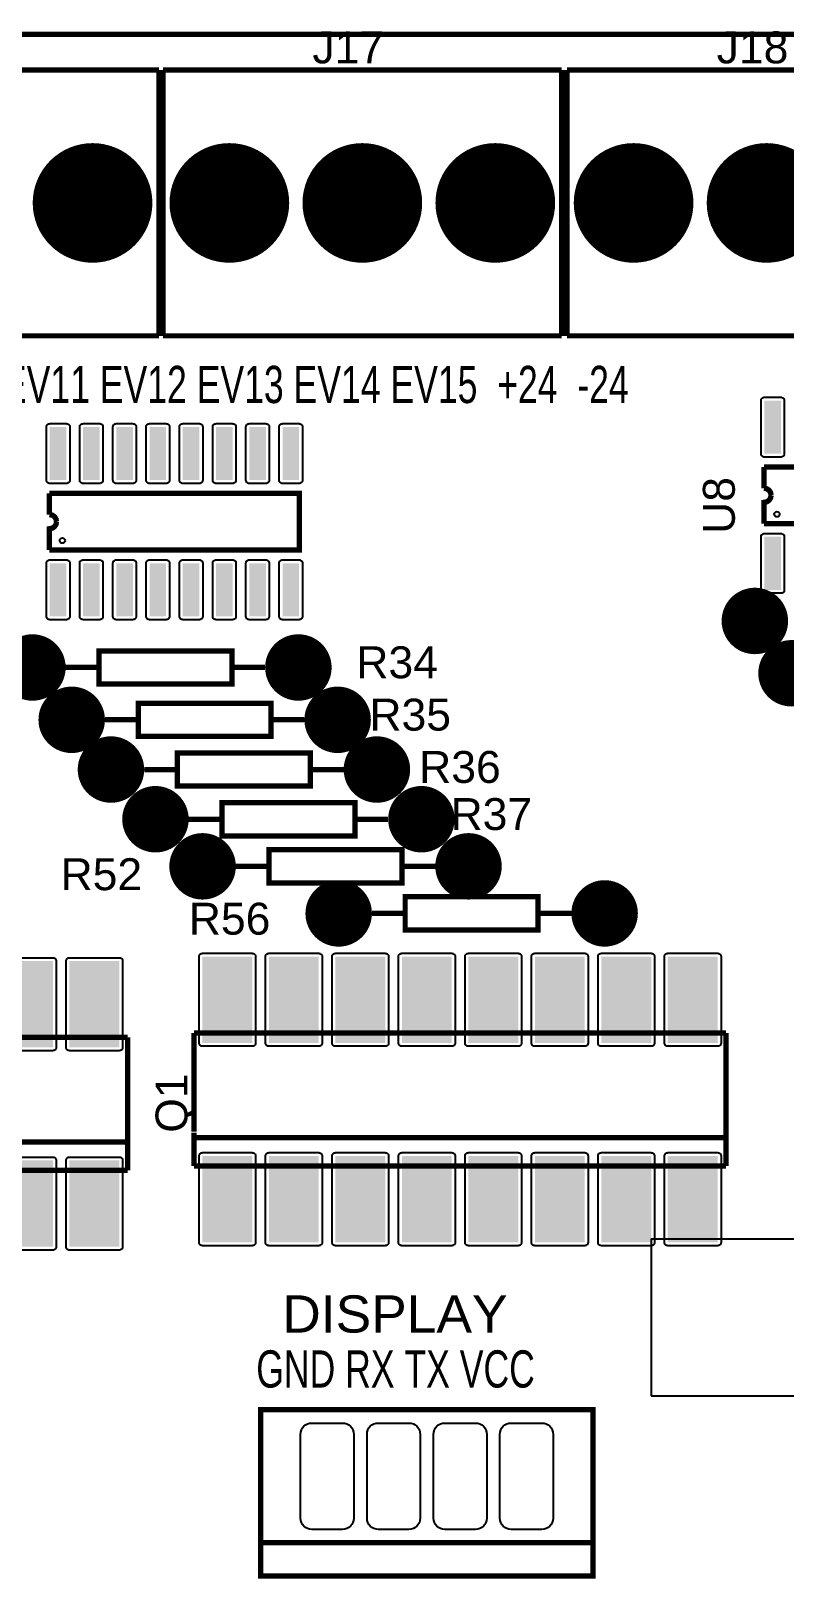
# Model space of a CAD drawing. Header units: inches. Extents: x -3.26 to 3.25, y -2.28 to 2.27.
# Drawn here: x -1.675 to -0.541, y -0.06 to 2.273 of the extents above; entities that cross this region are included whole.
import ezdxf

# ---------------------------------------------------------------- set-up
doc = ezdxf.new("R2010")
doc.units = ezdxf.units.IN
doc.layers.get('0').update_dxf_attribs({"linetype": 'CONTINUOUS'})

# ---------------------------------------------------------------- blocks, each defined once
blk = doc.blocks.new('RPAD')
blk.add_trace([(-0.5, -0.5), (-0.5, 0.5), (0.5, -0.5), (0.5, 0.5)])
blk = doc.blocks.new('EPAD')
at = {"const_width": 0.5}
blk.add_lwpolyline([(-0.25, 0, 1), (0.25, 0, 1)], format="xyb", close=True, dxfattribs=at)

msp = doc.modelspace()

# ---------------------------------------------------------------- linework, layer by layer
at = {"const_width": 0.008}
for points in [[(-3.255646, -2.275421), (3.249827, -2.275421), (3.249827, 2.267886), (-3.255646, 2.267886), (-3.255646, -2.275421)], [(-3.255646, -2.275421), (3.249827, -2.275421), (3.249827, 2.267886), (-3.255646, 2.267886), (-3.255646, -2.275421)], [(-3.255646, -2.275421), (3.249827, -2.275421), (3.249827, 2.267886), (-3.255646, 2.267886), (-3.255646, -2.275421)], [(-1.482559, 2.214197), (-2.082559, 2.214197)], [(-1.482559, 2.214197), (-2.082559, 2.214197)], [(-1.482559, 2.214197), (-2.082559, 2.214197)], [(-1.482559, 2.214197), (-1.482559, 1.814197)], [(-1.482559, 2.214197), (-1.482559, 1.814197)], [(-1.482559, 2.214197), (-1.482559, 1.814197)], [(-1.476772, 2.214197), (-1.476772, 1.814197)], [(-0.876772, 2.214197), (-1.476772, 2.214197)], [(-1.476772, 2.214197), (-1.476772, 1.814197)], [(-0.876772, 2.214197), (-1.476772, 2.214197)], [(-1.476772, 2.214197), (-1.476772, 1.814197)], [(-0.876772, 2.214197), (-1.476772, 2.214197)], [(-0.876772, 2.214197), (-0.876772, 1.814197)], [(-0.876772, 2.214197), (-0.876772, 1.814197)], [(-0.876772, 2.214197), (-0.876772, 1.814197)], [(-0.868772, 2.214197), (-0.868772, 1.814197)], [(-0.268772, 2.214197), (-0.868772, 2.214197)], [(-0.868772, 2.214197), (-0.868772, 1.814197)], [(-0.268772, 2.214197), (-0.868772, 2.214197)], [(-0.868772, 2.214197), (-0.868772, 1.814197)], [(-0.268772, 2.214197), (-0.868772, 2.214197)], [(-2.082559, 1.814197), (-1.482559, 1.814197)], [(-2.082559, 1.814197), (-1.482559, 1.814197)], [(-2.082559, 1.814197), (-1.482559, 1.814197)], [(-1.476772, 1.814197), (-0.876772, 1.814197)], [(-1.476772, 1.814197), (-0.876772, 1.814197)], [(-1.476772, 1.814197), (-0.876772, 1.814197)], [(-0.868772, 1.814197), (-0.268772, 1.814197)], [(-0.868772, 1.814197), (-0.268772, 1.814197)], [(-0.868772, 1.814197), (-0.268772, 1.814197)], [(-0.572548, 1.584887), (-0.572548, 1.616762)], [(-0.572548, 1.616762), (-0.559548, 1.616762)], [(-0.572548, 1.584887), (-0.572548, 1.616762)], [(-0.572548, 1.616762), (-0.559548, 1.616762)], [(-0.572548, 1.584887), (-0.572548, 1.616762)], [(-0.572548, 1.616762), (-0.559548, 1.616762)], [(-0.559548, 1.616762), (-0.209548, 1.616762)], [(-0.559548, 1.616762), (-0.209548, 1.616762)], [(-0.559548, 1.616762), (-0.209548, 1.616762)], [(-0.572548, 1.584887), (-0.568366, 1.584067), (-0.564994, 1.581816), (-0.562742, 1.578443), (-0.561922, 1.574262)], [(-0.572548, 1.584887), (-0.568366, 1.584067), (-0.564994, 1.581816), (-0.562742, 1.578443), (-0.561922, 1.574262)], [(-0.572548, 1.584887), (-0.568366, 1.584067), (-0.564994, 1.581816), (-0.562742, 1.578443), (-0.561922, 1.574262)], [(-1.647339, 1.545208), (-1.647339, 1.577083)], [(-1.647339, 1.577083), (-1.634339, 1.577083)], [(-1.647339, 1.545208), (-1.647339, 1.577083)], [(-1.647339, 1.577083), (-1.634339, 1.577083)], [(-1.647339, 1.545208), (-1.647339, 1.577083)], [(-1.647339, 1.577083), (-1.634339, 1.577083)], [(-1.634339, 1.577083), (-1.284339, 1.577083)], [(-1.634339, 1.577083), (-1.284339, 1.577083)], [(-1.634339, 1.577083), (-1.284339, 1.577083)], [(-1.271339, 1.547083), (-1.271339, 1.577083), (-1.284339, 1.577083)], [(-1.271339, 1.547083), (-1.271339, 1.577083), (-1.284339, 1.577083)], [(-1.271339, 1.547083), (-1.271339, 1.577083), (-1.284339, 1.577083)], [(-0.572548, 1.531762), (-0.572548, 1.563637), (-0.568366, 1.564456), (-0.564994, 1.566708), (-0.562742, 1.57008), (-0.561922, 1.574262)], [(-0.572548, 1.531762), (-0.572548, 1.563637), (-0.568366, 1.564456), (-0.564994, 1.566708), (-0.562742, 1.57008), (-0.561922, 1.574262)], [(-0.572548, 1.531762), (-0.572548, 1.563637), (-0.568366, 1.564456), (-0.564994, 1.566708), (-0.562742, 1.57008), (-0.561922, 1.574262)], [(-1.647339, 1.545208), (-1.643157, 1.544388), (-1.639785, 1.542136), (-1.637533, 1.538764), (-1.636713, 1.534583)], [(-1.647339, 1.545208), (-1.643157, 1.544388), (-1.639785, 1.542136), (-1.637533, 1.538764), (-1.636713, 1.534583)], [(-1.647339, 1.545208), (-1.643157, 1.544388), (-1.639785, 1.542136), (-1.637533, 1.538764), (-1.636713, 1.534583)], [(-1.271339, 1.522083), (-1.271339, 1.547083)], [(-1.271339, 1.522083), (-1.271339, 1.547083)], [(-1.271339, 1.522083), (-1.271339, 1.547083)], [(-1.647339, 1.492083), (-1.647339, 1.523957), (-1.643157, 1.524777), (-1.639785, 1.527029), (-1.637533, 1.530401), (-1.636713, 1.534583)], [(-1.647339, 1.492083), (-1.647339, 1.523957), (-1.643157, 1.524777), (-1.639785, 1.527029), (-1.637533, 1.530401), (-1.636713, 1.534583)], [(-1.647339, 1.492083), (-1.647339, 1.523957), (-1.643157, 1.524777), (-1.639785, 1.527029), (-1.637533, 1.530401), (-1.636713, 1.534583)], [(-1.284339, 1.492083), (-1.271339, 1.492083), (-1.271339, 1.522083)], [(-1.284339, 1.492083), (-1.271339, 1.492083), (-1.271339, 1.522083)], [(-1.284339, 1.492083), (-1.271339, 1.492083), (-1.271339, 1.522083)], [(-0.559548, 1.531762), (-0.572548, 1.531762)], [(-0.559548, 1.531762), (-0.572548, 1.531762)], [(-0.559548, 1.531762), (-0.572548, 1.531762)], [(-0.559548, 1.531762), (-0.209548, 1.531762)], [(-0.559548, 1.531762), (-0.209548, 1.531762)], [(-0.559548, 1.531762), (-0.209548, 1.531762)], [(-1.634339, 1.492083), (-1.647339, 1.492083)], [(-1.634339, 1.492083), (-1.647339, 1.492083)], [(-1.634339, 1.492083), (-1.647339, 1.492083)], [(-1.634339, 1.492083), (-1.284339, 1.492083)], [(-1.634339, 1.492083), (-1.284339, 1.492083)], [(-1.634339, 1.492083), (-1.284339, 1.492083)], [(-1.572969, 1.29013), (-1.372969, 1.29013), (-1.372969, 1.34013), (-1.572969, 1.34013), (-1.572969, 1.29013)], [(-1.572969, 1.29013), (-1.372969, 1.29013), (-1.372969, 1.34013), (-1.572969, 1.34013), (-1.572969, 1.29013)], [(-1.572969, 1.29013), (-1.372969, 1.29013), (-1.372969, 1.34013), (-1.572969, 1.34013), (-1.572969, 1.29013)], [(-1.622969, 1.31513), (-1.572969, 1.31513)], [(-1.622969, 1.31513), (-1.572969, 1.31513)], [(-1.622969, 1.31513), (-1.572969, 1.31513)], [(-1.372969, 1.31513), (-1.322969, 1.31513)], [(-1.372969, 1.31513), (-1.322969, 1.31513)], [(-1.372969, 1.31513), (-1.322969, 1.31513)], [(-1.513913, 1.21139), (-1.313913, 1.21139), (-1.313913, 1.26139), (-1.513913, 1.26139), (-1.513913, 1.21139)], [(-1.513913, 1.21139), (-1.313913, 1.21139), (-1.313913, 1.26139), (-1.513913, 1.26139), (-1.513913, 1.21139)], [(-1.513913, 1.21139), (-1.313913, 1.21139), (-1.313913, 1.26139), (-1.513913, 1.26139), (-1.513913, 1.21139)], [(-1.563913, 1.23639), (-1.513913, 1.23639)], [(-1.563913, 1.23639), (-1.513913, 1.23639)], [(-1.563913, 1.23639), (-1.513913, 1.23639)], [(-1.313913, 1.23639), (-1.263913, 1.23639)], [(-1.313913, 1.23639), (-1.263913, 1.23639)], [(-1.313913, 1.23639), (-1.263913, 1.23639)], [(-1.454858, 1.136587), (-1.254858, 1.136587), (-1.254858, 1.186587), (-1.454858, 1.186587), (-1.454858, 1.136587)], [(-1.454858, 1.136587), (-1.254858, 1.136587), (-1.254858, 1.186587), (-1.454858, 1.186587), (-1.454858, 1.136587)], [(-1.454858, 1.136587), (-1.254858, 1.136587), (-1.254858, 1.186587), (-1.454858, 1.186587), (-1.454858, 1.136587)], [(-1.504858, 1.161587), (-1.454858, 1.161587)], [(-1.504858, 1.161587), (-1.454858, 1.161587)], [(-1.504858, 1.161587), (-1.454858, 1.161587)], [(-1.254858, 1.161587), (-1.204858, 1.161587)], [(-1.254858, 1.161587), (-1.204858, 1.161587)], [(-1.254858, 1.161587), (-1.204858, 1.161587)], [(-1.387929, 1.061783), (-1.187929, 1.061783), (-1.187929, 1.111783), (-1.387929, 1.111783), (-1.387929, 1.061783)], [(-1.387929, 1.061783), (-1.187929, 1.061783), (-1.187929, 1.111783), (-1.387929, 1.111783), (-1.387929, 1.061783)], [(-1.387929, 1.061783), (-1.187929, 1.061783), (-1.187929, 1.111783), (-1.387929, 1.111783), (-1.387929, 1.061783)], [(-1.437929, 1.086783), (-1.387929, 1.086783)], [(-1.437929, 1.086783), (-1.387929, 1.086783)], [(-1.437929, 1.086783), (-1.387929, 1.086783)], [(-1.187929, 1.086783), (-1.137929, 1.086783)], [(-1.187929, 1.086783), (-1.137929, 1.086783)], [(-1.187929, 1.086783), (-1.137929, 1.086783)], [(-1.317063, 0.990917), (-1.117063, 0.990917), (-1.117063, 1.040917), (-1.317063, 1.040917), (-1.317063, 0.990917)], [(-1.317063, 0.990917), (-1.117063, 0.990917), (-1.117063, 1.040917), (-1.317063, 1.040917), (-1.317063, 0.990917)], [(-1.317063, 0.990917), (-1.117063, 0.990917), (-1.117063, 1.040917), (-1.317063, 1.040917), (-1.317063, 0.990917)], [(-1.367063, 1.015917), (-1.317063, 1.015917)], [(-1.367063, 1.015917), (-1.317063, 1.015917)], [(-1.367063, 1.015917), (-1.317063, 1.015917)], [(-1.117063, 1.015917), (-1.067063, 1.015917)], [(-1.117063, 1.015917), (-1.067063, 1.015917)], [(-1.117063, 1.015917), (-1.067063, 1.015917)], [(-1.112339, 0.920051), (-0.912339, 0.920051), (-0.912339, 0.970051), (-1.112339, 0.970051), (-1.112339, 0.920051)], [(-1.112339, 0.920051), (-0.912339, 0.920051), (-0.912339, 0.970051), (-1.112339, 0.970051), (-1.112339, 0.920051)], [(-1.112339, 0.920051), (-0.912339, 0.920051), (-0.912339, 0.970051), (-1.112339, 0.970051), (-1.112339, 0.920051)], [(-1.162339, 0.945051), (-1.112339, 0.945051)], [(-1.162339, 0.945051), (-1.112339, 0.945051)], [(-1.162339, 0.945051), (-1.112339, 0.945051)], [(-0.912339, 0.945051), (-0.862339, 0.945051)], [(-0.912339, 0.945051), (-0.862339, 0.945051)], [(-0.912339, 0.945051), (-0.862339, 0.945051)], [(-1.529772, 0.758461), (-2.329772, 0.758461)], [(-1.529772, 0.758461), (-2.329772, 0.758461)], [(-1.529772, 0.758461), (-2.329772, 0.758461)], [(-1.529772, 0.558461), (-1.529772, 0.758461)], [(-1.529772, 0.558461), (-1.529772, 0.758461)], [(-1.529772, 0.558461), (-1.529772, 0.758461)], [(-1.429772, 0.616638), (-1.429772, 0.765063)], [(-0.629772, 0.765063), (-1.429772, 0.765063)], [(-1.429772, 0.616638), (-1.429772, 0.765063)], [(-0.629772, 0.765063), (-1.429772, 0.765063)], [(-1.429772, 0.616638), (-1.429772, 0.765063)], [(-0.629772, 0.765063), (-1.429772, 0.765063)], [(-0.629772, 0.565063), (-0.629772, 0.765063)], [(-0.629772, 0.565063), (-0.629772, 0.765063)], [(-0.629772, 0.565063), (-0.629772, 0.765063)], [(-1.429772, 0.565063), (-1.429772, 0.615063)], [(-1.429772, 0.565063), (-1.429772, 0.615063)], [(-1.429772, 0.565063), (-1.429772, 0.615063)], [(-0.625835, 0.607583), (-1.425835, 0.607583)], [(-0.625835, 0.607583), (-1.425835, 0.607583)], [(-0.625835, 0.607583), (-1.425835, 0.607583)], [(-1.525835, 0.60098), (-2.325835, 0.60098)], [(-1.525835, 0.60098), (-2.325835, 0.60098)], [(-1.525835, 0.60098), (-2.325835, 0.60098)], [(-2.329772, 0.558461), (-1.529772, 0.558461)], [(-2.329772, 0.558461), (-1.529772, 0.558461)], [(-2.329772, 0.558461), (-1.529772, 0.558461)], [(-1.429772, 0.565063), (-0.629772, 0.565063)], [(-1.429772, 0.565063), (-0.629772, 0.565063)], [(-1.429772, 0.565063), (-0.629772, 0.565063)], [(-1.329709, -0.051833), (-0.829709, -0.051833), (-0.829709, 0.198167), (-1.329709, 0.198167), (-1.329709, -0.051833)], [(-1.329709, -0.051833), (-0.829709, -0.051833), (-0.829709, 0.198167), (-1.329709, 0.198167), (-1.329709, -0.051833)], [(-1.329709, -0.051833), (-0.829709, -0.051833), (-0.829709, 0.198167), (-1.329709, 0.198167), (-1.329709, -0.051833)], [(-0.829709, -0.001833), (-1.329709, -0.001833)], [(-0.829709, -0.001833), (-1.329709, -0.001833)], [(-0.829709, -0.001833), (-1.329709, -0.001833)]]:
    msp.add_lwpolyline(points, dxfattribs=at)
for points in [[(-0.572048, 1.721762), (-0.547048, 1.721762), (-0.546025, 1.721662), (-0.54508, 1.721376), (-0.54423, 1.720921), (-0.543493, 1.720317), (-0.542888, 1.71958), (-0.542433, 1.71873), (-0.542147, 1.717784), (-0.542048, 1.716762), (-0.542048, 1.636762), (-0.542147, 1.635739), (-0.542433, 1.634794), (-0.542888, 1.633944), (-0.543493, 1.633207), (-0.54423, 1.632602), (-0.54508, 1.632148), (-0.546025, 1.631861), (-0.547048, 1.631762), (-0.572048, 1.631762), (-0.57307, 1.631861), (-0.574015, 1.632148), (-0.574866, 1.632602), (-0.575602, 1.633207), (-0.576207, 1.633944), (-0.576662, 1.634794), (-0.576948, 1.635739), (-0.577048, 1.636762), (-0.577048, 1.716762), (-0.576948, 1.717784), (-0.576662, 1.71873), (-0.576207, 1.71958), (-0.575602, 1.720317), (-0.574866, 1.720921), (-0.574015, 1.721376), (-0.57307, 1.721662), (-0.572048, 1.721762)], [(-1.646839, 1.682083), (-1.621839, 1.682083), (-1.620816, 1.681983), (-1.619871, 1.681697), (-1.61902, 1.681242), (-1.618284, 1.680637), (-1.617679, 1.6799), (-1.617224, 1.67905), (-1.616938, 1.678105), (-1.616839, 1.677083), (-1.616839, 1.597083), (-1.616938, 1.59606), (-1.617224, 1.595115), (-1.617679, 1.594265), (-1.618284, 1.593528), (-1.61902, 1.592923), (-1.619871, 1.592469), (-1.620816, 1.592182), (-1.621839, 1.592083), (-1.646839, 1.592083), (-1.647861, 1.592182), (-1.648806, 1.592469), (-1.649657, 1.592923), (-1.650393, 1.593528), (-1.650998, 1.594265), (-1.651453, 1.595115), (-1.651739, 1.59606), (-1.651839, 1.597083), (-1.651839, 1.677083), (-1.651739, 1.678105), (-1.651453, 1.67905), (-1.650998, 1.6799), (-1.650393, 1.680637), (-1.649657, 1.681242), (-1.648806, 1.681697), (-1.647861, 1.681983), (-1.646839, 1.682083)], [(-1.596839, 1.682083), (-1.571839, 1.682083), (-1.570816, 1.681983), (-1.569871, 1.681697), (-1.56902, 1.681242), (-1.568284, 1.680637), (-1.567679, 1.6799), (-1.567224, 1.67905), (-1.566938, 1.678105), (-1.566839, 1.677083), (-1.566839, 1.597083), (-1.566938, 1.59606), (-1.567224, 1.595115), (-1.567679, 1.594265), (-1.568284, 1.593528), (-1.56902, 1.592923), (-1.569871, 1.592469), (-1.570816, 1.592182), (-1.571839, 1.592083), (-1.596839, 1.592083), (-1.597861, 1.592182), (-1.598806, 1.592469), (-1.599657, 1.592923), (-1.600393, 1.593528), (-1.600998, 1.594265), (-1.601453, 1.595115), (-1.601739, 1.59606), (-1.601839, 1.597083), (-1.601839, 1.677083), (-1.601739, 1.678105), (-1.601453, 1.67905), (-1.600998, 1.6799), (-1.600393, 1.680637), (-1.599657, 1.681242), (-1.598806, 1.681697), (-1.597861, 1.681983), (-1.596839, 1.682083)], [(-1.546839, 1.682083), (-1.521839, 1.682083), (-1.520816, 1.681983), (-1.519871, 1.681697), (-1.51902, 1.681242), (-1.518284, 1.680637), (-1.517679, 1.6799), (-1.517224, 1.67905), (-1.516938, 1.678105), (-1.516839, 1.677083), (-1.516839, 1.597083), (-1.516938, 1.59606), (-1.517224, 1.595115), (-1.517679, 1.594265), (-1.518284, 1.593528), (-1.51902, 1.592923), (-1.519871, 1.592469), (-1.520816, 1.592182), (-1.521839, 1.592083), (-1.546839, 1.592083), (-1.547861, 1.592182), (-1.548806, 1.592469), (-1.549657, 1.592923), (-1.550393, 1.593528), (-1.550998, 1.594265), (-1.551453, 1.595115), (-1.551739, 1.59606), (-1.551839, 1.597083), (-1.551839, 1.677083), (-1.551739, 1.678105), (-1.551453, 1.67905), (-1.550998, 1.6799), (-1.550393, 1.680637), (-1.549657, 1.681242), (-1.548806, 1.681697), (-1.547861, 1.681983), (-1.546839, 1.682083)], [(-1.496839, 1.682083), (-1.471839, 1.682083), (-1.470816, 1.681983), (-1.469871, 1.681697), (-1.46902, 1.681242), (-1.468284, 1.680637), (-1.467679, 1.6799), (-1.467224, 1.67905), (-1.466938, 1.678105), (-1.466839, 1.677083), (-1.466839, 1.597083), (-1.466938, 1.59606), (-1.467224, 1.595115), (-1.467679, 1.594265), (-1.468284, 1.593528), (-1.46902, 1.592923), (-1.469871, 1.592469), (-1.470816, 1.592182), (-1.471839, 1.592083), (-1.496839, 1.592083), (-1.497861, 1.592182), (-1.498806, 1.592469), (-1.499657, 1.592923), (-1.500393, 1.593528), (-1.500998, 1.594265), (-1.501453, 1.595115), (-1.501739, 1.59606), (-1.501839, 1.597083), (-1.501839, 1.677083), (-1.501739, 1.678105), (-1.501453, 1.67905), (-1.500998, 1.6799), (-1.500393, 1.680637), (-1.499657, 1.681242), (-1.498806, 1.681697), (-1.497861, 1.681983), (-1.496839, 1.682083)], [(-1.446839, 1.682083), (-1.421839, 1.682083), (-1.420816, 1.681983), (-1.419871, 1.681697), (-1.41902, 1.681242), (-1.418284, 1.680637), (-1.417679, 1.6799), (-1.417224, 1.67905), (-1.416938, 1.678105), (-1.416839, 1.677083), (-1.416839, 1.597083), (-1.416938, 1.59606), (-1.417224, 1.595115), (-1.417679, 1.594265), (-1.418284, 1.593528), (-1.41902, 1.592923), (-1.419871, 1.592469), (-1.420816, 1.592182), (-1.421839, 1.592083), (-1.446839, 1.592083), (-1.447861, 1.592182), (-1.448806, 1.592469), (-1.449657, 1.592923), (-1.450393, 1.593528), (-1.450998, 1.594265), (-1.451453, 1.595115), (-1.451739, 1.59606), (-1.451839, 1.597083), (-1.451839, 1.677083), (-1.451739, 1.678105), (-1.451453, 1.67905), (-1.450998, 1.6799), (-1.450393, 1.680637), (-1.449657, 1.681242), (-1.448806, 1.681697), (-1.447861, 1.681983), (-1.446839, 1.682083)], [(-1.396839, 1.682083), (-1.371839, 1.682083), (-1.370816, 1.681983), (-1.369871, 1.681697), (-1.36902, 1.681242), (-1.368284, 1.680637), (-1.367679, 1.6799), (-1.367224, 1.67905), (-1.366938, 1.678105), (-1.366839, 1.677083), (-1.366839, 1.597083), (-1.366938, 1.59606), (-1.367224, 1.595115), (-1.367679, 1.594265), (-1.368284, 1.593528), (-1.36902, 1.592923), (-1.369871, 1.592469), (-1.370816, 1.592182), (-1.371839, 1.592083), (-1.396839, 1.592083), (-1.397861, 1.592182), (-1.398806, 1.592469), (-1.399657, 1.592923), (-1.400393, 1.593528), (-1.400998, 1.594265), (-1.401453, 1.595115), (-1.401739, 1.59606), (-1.401839, 1.597083), (-1.401839, 1.677083), (-1.401739, 1.678105), (-1.401453, 1.67905), (-1.400998, 1.6799), (-1.400393, 1.680637), (-1.399657, 1.681242), (-1.398806, 1.681697), (-1.397861, 1.681983), (-1.396839, 1.682083)], [(-1.346839, 1.682083), (-1.321839, 1.682083), (-1.320816, 1.681983), (-1.319871, 1.681697), (-1.31902, 1.681242), (-1.318284, 1.680637), (-1.317679, 1.6799), (-1.317224, 1.67905), (-1.316938, 1.678105), (-1.316839, 1.677083), (-1.316839, 1.597083), (-1.316938, 1.59606), (-1.317224, 1.595115), (-1.317679, 1.594265), (-1.318284, 1.593528), (-1.31902, 1.592923), (-1.319871, 1.592469), (-1.320816, 1.592182), (-1.321839, 1.592083), (-1.346839, 1.592083), (-1.347861, 1.592182), (-1.348806, 1.592469), (-1.349657, 1.592923), (-1.350393, 1.593528), (-1.350998, 1.594265), (-1.351453, 1.595115), (-1.351739, 1.59606), (-1.351839, 1.597083), (-1.351839, 1.677083), (-1.351739, 1.678105), (-1.351453, 1.67905), (-1.350998, 1.6799), (-1.350393, 1.680637), (-1.349657, 1.681242), (-1.348806, 1.681697), (-1.347861, 1.681983), (-1.346839, 1.682083)], [(-1.296839, 1.682083), (-1.271839, 1.682083), (-1.270816, 1.681983), (-1.269871, 1.681697), (-1.26902, 1.681242), (-1.268284, 1.680637), (-1.267679, 1.6799), (-1.267224, 1.67905), (-1.266938, 1.678105), (-1.266839, 1.677083), (-1.266839, 1.597083), (-1.266938, 1.59606), (-1.267224, 1.595115), (-1.267679, 1.594265), (-1.268284, 1.593528), (-1.26902, 1.592923), (-1.269871, 1.592469), (-1.270816, 1.592182), (-1.271839, 1.592083), (-1.296839, 1.592083), (-1.297861, 1.592182), (-1.298806, 1.592469), (-1.299657, 1.592923), (-1.300393, 1.593528), (-1.300998, 1.594265), (-1.301453, 1.595115), (-1.301739, 1.59606), (-1.301839, 1.597083), (-1.301839, 1.677083), (-1.301739, 1.678105), (-1.301453, 1.67905), (-1.300998, 1.6799), (-1.300393, 1.680637), (-1.299657, 1.681242), (-1.298806, 1.681697), (-1.297861, 1.681983), (-1.296839, 1.682083)], [(-0.547048, 1.426762), (-0.572048, 1.426762), (-0.57307, 1.426861), (-0.574015, 1.427148), (-0.574866, 1.427602), (-0.575602, 1.428207), (-0.576207, 1.428944), (-0.576662, 1.429794), (-0.576948, 1.430739), (-0.577048, 1.431762), (-0.577048, 1.511762), (-0.576948, 1.512784), (-0.576662, 1.51373), (-0.576207, 1.51458), (-0.575602, 1.515317), (-0.574866, 1.515921), (-0.574015, 1.516376), (-0.57307, 1.516662), (-0.572048, 1.516762), (-0.547048, 1.516762), (-0.546025, 1.516662), (-0.54508, 1.516376), (-0.54423, 1.515921), (-0.543493, 1.515317), (-0.542888, 1.51458), (-0.542433, 1.51373), (-0.542147, 1.512784), (-0.542048, 1.511762), (-0.542048, 1.431762), (-0.542147, 1.430739), (-0.542433, 1.429794), (-0.542888, 1.428944), (-0.543493, 1.428207), (-0.54423, 1.427602), (-0.54508, 1.427148), (-0.546025, 1.426861), (-0.547048, 1.426762)], [(-1.621839, 1.387083), (-1.646839, 1.387083), (-1.647861, 1.387182), (-1.648806, 1.387469), (-1.649657, 1.387923), (-1.650393, 1.388528), (-1.650998, 1.389265), (-1.651453, 1.390115), (-1.651739, 1.39106), (-1.651839, 1.392083), (-1.651839, 1.472083), (-1.651739, 1.473105), (-1.651453, 1.47405), (-1.650998, 1.4749), (-1.650393, 1.475637), (-1.649657, 1.476242), (-1.648806, 1.476697), (-1.647861, 1.476983), (-1.646839, 1.477083), (-1.621839, 1.477083), (-1.620816, 1.476983), (-1.619871, 1.476697), (-1.61902, 1.476242), (-1.618284, 1.475637), (-1.617679, 1.4749), (-1.617224, 1.47405), (-1.616938, 1.473105), (-1.616839, 1.472083), (-1.616839, 1.392083), (-1.616938, 1.39106), (-1.617224, 1.390115), (-1.617679, 1.389265), (-1.618284, 1.388528), (-1.61902, 1.387923), (-1.619871, 1.387469), (-1.620816, 1.387182), (-1.621839, 1.387083)], [(-1.571839, 1.387083), (-1.596839, 1.387083), (-1.597861, 1.387182), (-1.598806, 1.387469), (-1.599657, 1.387923), (-1.600393, 1.388528), (-1.600998, 1.389265), (-1.601453, 1.390115), (-1.601739, 1.39106), (-1.601839, 1.392083), (-1.601839, 1.472083), (-1.601739, 1.473105), (-1.601453, 1.47405), (-1.600998, 1.4749), (-1.600393, 1.475637), (-1.599657, 1.476242), (-1.598806, 1.476697), (-1.597861, 1.476983), (-1.596839, 1.477083), (-1.571839, 1.477083), (-1.570816, 1.476983), (-1.569871, 1.476697), (-1.56902, 1.476242), (-1.568284, 1.475637), (-1.567679, 1.4749), (-1.567224, 1.47405), (-1.566938, 1.473105), (-1.566839, 1.472083), (-1.566839, 1.392083), (-1.566938, 1.39106), (-1.567224, 1.390115), (-1.567679, 1.389265), (-1.568284, 1.388528), (-1.56902, 1.387923), (-1.569871, 1.387469), (-1.570816, 1.387182), (-1.571839, 1.387083)], [(-1.521839, 1.387083), (-1.546839, 1.387083), (-1.547861, 1.387182), (-1.548806, 1.387469), (-1.549657, 1.387923), (-1.550393, 1.388528), (-1.550998, 1.389265), (-1.551453, 1.390115), (-1.551739, 1.39106), (-1.551839, 1.392083), (-1.551839, 1.472083), (-1.551739, 1.473105), (-1.551453, 1.47405), (-1.550998, 1.4749), (-1.550393, 1.475637), (-1.549657, 1.476242), (-1.548806, 1.476697), (-1.547861, 1.476983), (-1.546839, 1.477083), (-1.521839, 1.477083), (-1.520816, 1.476983), (-1.519871, 1.476697), (-1.51902, 1.476242), (-1.518284, 1.475637), (-1.517679, 1.4749), (-1.517224, 1.47405), (-1.516938, 1.473105), (-1.516839, 1.472083), (-1.516839, 1.392083), (-1.516938, 1.39106), (-1.517224, 1.390115), (-1.517679, 1.389265), (-1.518284, 1.388528), (-1.51902, 1.387923), (-1.519871, 1.387469), (-1.520816, 1.387182), (-1.521839, 1.387083)], [(-1.471839, 1.387083), (-1.496839, 1.387083), (-1.497861, 1.387182), (-1.498806, 1.387469), (-1.499657, 1.387923), (-1.500393, 1.388528), (-1.500998, 1.389265), (-1.501453, 1.390115), (-1.501739, 1.39106), (-1.501839, 1.392083), (-1.501839, 1.472083), (-1.501739, 1.473105), (-1.501453, 1.47405), (-1.500998, 1.4749), (-1.500393, 1.475637), (-1.499657, 1.476242), (-1.498806, 1.476697), (-1.497861, 1.476983), (-1.496839, 1.477083), (-1.471839, 1.477083), (-1.470816, 1.476983), (-1.469871, 1.476697), (-1.46902, 1.476242), (-1.468284, 1.475637), (-1.467679, 1.4749), (-1.467224, 1.47405), (-1.466938, 1.473105), (-1.466839, 1.472083), (-1.466839, 1.392083), (-1.466938, 1.39106), (-1.467224, 1.390115), (-1.467679, 1.389265), (-1.468284, 1.388528), (-1.46902, 1.387923), (-1.469871, 1.387469), (-1.470816, 1.387182), (-1.471839, 1.387083)], [(-1.421839, 1.387083), (-1.446839, 1.387083), (-1.447861, 1.387182), (-1.448806, 1.387469), (-1.449657, 1.387923), (-1.450393, 1.388528), (-1.450998, 1.389265), (-1.451453, 1.390115), (-1.451739, 1.39106), (-1.451839, 1.392083), (-1.451839, 1.472083), (-1.451739, 1.473105), (-1.451453, 1.47405), (-1.450998, 1.4749), (-1.450393, 1.475637), (-1.449657, 1.476242), (-1.448806, 1.476697), (-1.447861, 1.476983), (-1.446839, 1.477083), (-1.421839, 1.477083), (-1.420816, 1.476983), (-1.419871, 1.476697), (-1.41902, 1.476242), (-1.418284, 1.475637), (-1.417679, 1.4749), (-1.417224, 1.47405), (-1.416938, 1.473105), (-1.416839, 1.472083), (-1.416839, 1.392083), (-1.416938, 1.39106), (-1.417224, 1.390115), (-1.417679, 1.389265), (-1.418284, 1.388528), (-1.41902, 1.387923), (-1.419871, 1.387469), (-1.420816, 1.387182), (-1.421839, 1.387083)], [(-1.371839, 1.387083), (-1.396839, 1.387083), (-1.397861, 1.387182), (-1.398806, 1.387469), (-1.399657, 1.387923), (-1.400393, 1.388528), (-1.400998, 1.389265), (-1.401453, 1.390115), (-1.401739, 1.39106), (-1.401839, 1.392083), (-1.401839, 1.472083), (-1.401739, 1.473105), (-1.401453, 1.47405), (-1.400998, 1.4749), (-1.400393, 1.475637), (-1.399657, 1.476242), (-1.398806, 1.476697), (-1.397861, 1.476983), (-1.396839, 1.477083), (-1.371839, 1.477083), (-1.370816, 1.476983), (-1.369871, 1.476697), (-1.36902, 1.476242), (-1.368284, 1.475637), (-1.367679, 1.4749), (-1.367224, 1.47405), (-1.366938, 1.473105), (-1.366839, 1.472083), (-1.366839, 1.392083), (-1.366938, 1.39106), (-1.367224, 1.390115), (-1.367679, 1.389265), (-1.368284, 1.388528), (-1.36902, 1.387923), (-1.369871, 1.387469), (-1.370816, 1.387182), (-1.371839, 1.387083)], [(-1.321839, 1.387083), (-1.346839, 1.387083), (-1.347861, 1.387182), (-1.348806, 1.387469), (-1.349657, 1.387923), (-1.350393, 1.388528), (-1.350998, 1.389265), (-1.351453, 1.390115), (-1.351739, 1.39106), (-1.351839, 1.392083), (-1.351839, 1.472083), (-1.351739, 1.473105), (-1.351453, 1.47405), (-1.350998, 1.4749), (-1.350393, 1.475637), (-1.349657, 1.476242), (-1.348806, 1.476697), (-1.347861, 1.476983), (-1.346839, 1.477083), (-1.321839, 1.477083), (-1.320816, 1.476983), (-1.319871, 1.476697), (-1.31902, 1.476242), (-1.318284, 1.475637), (-1.317679, 1.4749), (-1.317224, 1.47405), (-1.316938, 1.473105), (-1.316839, 1.472083), (-1.316839, 1.392083), (-1.316938, 1.39106), (-1.317224, 1.390115), (-1.317679, 1.389265), (-1.318284, 1.388528), (-1.31902, 1.387923), (-1.319871, 1.387469), (-1.320816, 1.387182), (-1.321839, 1.387083)], [(-1.271839, 1.387083), (-1.296839, 1.387083), (-1.297861, 1.387182), (-1.298806, 1.387469), (-1.299657, 1.387923), (-1.300393, 1.388528), (-1.300998, 1.389265), (-1.301453, 1.390115), (-1.301739, 1.39106), (-1.301839, 1.392083), (-1.301839, 1.472083), (-1.301739, 1.473105), (-1.301453, 1.47405), (-1.300998, 1.4749), (-1.300393, 1.475637), (-1.299657, 1.476242), (-1.298806, 1.476697), (-1.297861, 1.476983), (-1.296839, 1.477083), (-1.271839, 1.477083), (-1.270816, 1.476983), (-1.269871, 1.476697), (-1.26902, 1.476242), (-1.268284, 1.475637), (-1.267679, 1.4749), (-1.267224, 1.47405), (-1.266938, 1.473105), (-1.266839, 1.472083), (-1.266839, 1.392083), (-1.266938, 1.39106), (-1.267224, 1.390115), (-1.267679, 1.389265), (-1.268284, 1.388528), (-1.26902, 1.387923), (-1.269871, 1.387469), (-1.270816, 1.387182), (-1.271839, 1.387083)], [(-1.617272, 0.878461), (-1.542272, 0.878461), (-1.541249, 0.878361), (-1.540304, 0.878075), (-1.539454, 0.87762), (-1.538717, 0.877015), (-1.538112, 0.876278), (-1.537657, 0.875428), (-1.537371, 0.874483), (-1.537272, 0.873461), (-1.537272, 0.743461), (-1.537371, 0.742438), (-1.537657, 0.741493), (-1.538112, 0.740643), (-1.538717, 0.739906), (-1.539454, 0.739301), (-1.540304, 0.738846), (-1.541249, 0.73856), (-1.542272, 0.738461), (-1.617272, 0.738461), (-1.618294, 0.73856), (-1.619239, 0.738846), (-1.62009, 0.739301), (-1.620826, 0.739906), (-1.621431, 0.740643), (-1.621886, 0.741493), (-1.622172, 0.742438), (-1.622272, 0.743461), (-1.622272, 0.873461), (-1.622172, 0.874483), (-1.621886, 0.875428), (-1.621431, 0.876278), (-1.620826, 0.877015), (-1.62009, 0.87762), (-1.619239, 0.878075), (-1.618294, 0.878361), (-1.617272, 0.878461)], [(-1.417272, 0.885063), (-1.342272, 0.885063), (-1.341249, 0.884964), (-1.340304, 0.884678), (-1.339454, 0.884223), (-1.338717, 0.883618), (-1.338112, 0.882881), (-1.337657, 0.882031), (-1.337371, 0.881086), (-1.337272, 0.880063), (-1.337272, 0.750063), (-1.337371, 0.749041), (-1.337657, 0.748096), (-1.338112, 0.747246), (-1.338717, 0.746509), (-1.339454, 0.745904), (-1.340304, 0.745449), (-1.341249, 0.745163), (-1.342272, 0.745063), (-1.417272, 0.745063), (-1.418294, 0.745163), (-1.419239, 0.745449), (-1.42009, 0.745904), (-1.420826, 0.746509), (-1.421431, 0.747246), (-1.421886, 0.748096), (-1.422172, 0.749041), (-1.422272, 0.750063), (-1.422272, 0.880063), (-1.422172, 0.881086), (-1.421886, 0.882031), (-1.421431, 0.882881), (-1.420826, 0.883618), (-1.42009, 0.884223), (-1.419239, 0.884678), (-1.418294, 0.884964), (-1.417272, 0.885063)], [(-1.317272, 0.885063), (-1.242272, 0.885063), (-1.241249, 0.884964), (-1.240304, 0.884678), (-1.239454, 0.884223), (-1.238717, 0.883618), (-1.238112, 0.882881), (-1.237657, 0.882031), (-1.237371, 0.881086), (-1.237272, 0.880063), (-1.237272, 0.750063), (-1.237371, 0.749041), (-1.237657, 0.748096), (-1.238112, 0.747246), (-1.238717, 0.746509), (-1.239454, 0.745904), (-1.240304, 0.745449), (-1.241249, 0.745163), (-1.242272, 0.745063), (-1.317272, 0.745063), (-1.318294, 0.745163), (-1.319239, 0.745449), (-1.32009, 0.745904), (-1.320826, 0.746509), (-1.321431, 0.747246), (-1.321886, 0.748096), (-1.322172, 0.749041), (-1.322272, 0.750063), (-1.322272, 0.880063), (-1.322172, 0.881086), (-1.321886, 0.882031), (-1.321431, 0.882881), (-1.320826, 0.883618), (-1.32009, 0.884223), (-1.319239, 0.884678), (-1.318294, 0.884964), (-1.317272, 0.885063)], [(-1.217272, 0.885063), (-1.142272, 0.885063), (-1.141249, 0.884964), (-1.140304, 0.884678), (-1.139454, 0.884223), (-1.138717, 0.883618), (-1.138112, 0.882881), (-1.137657, 0.882031), (-1.137371, 0.881086), (-1.137272, 0.880063), (-1.137272, 0.750063), (-1.137371, 0.749041), (-1.137657, 0.748096), (-1.138112, 0.747246), (-1.138717, 0.746509), (-1.139454, 0.745904), (-1.140304, 0.745449), (-1.141249, 0.745163), (-1.142272, 0.745063), (-1.217272, 0.745063), (-1.218294, 0.745163), (-1.219239, 0.745449), (-1.22009, 0.745904), (-1.220826, 0.746509), (-1.221431, 0.747246), (-1.221886, 0.748096), (-1.222172, 0.749041), (-1.222272, 0.750063), (-1.222272, 0.880063), (-1.222172, 0.881086), (-1.221886, 0.882031), (-1.221431, 0.882881), (-1.220826, 0.883618), (-1.22009, 0.884223), (-1.219239, 0.884678), (-1.218294, 0.884964), (-1.217272, 0.885063)], [(-1.117272, 0.885063), (-1.042272, 0.885063), (-1.041249, 0.884964), (-1.040304, 0.884678), (-1.039454, 0.884223), (-1.038717, 0.883618), (-1.038112, 0.882881), (-1.037657, 0.882031), (-1.037371, 0.881086), (-1.037272, 0.880063), (-1.037272, 0.750063), (-1.037371, 0.749041), (-1.037657, 0.748096), (-1.038112, 0.747246), (-1.038717, 0.746509), (-1.039454, 0.745904), (-1.040304, 0.745449), (-1.041249, 0.745163), (-1.042272, 0.745063), (-1.117272, 0.745063), (-1.118294, 0.745163), (-1.119239, 0.745449), (-1.12009, 0.745904), (-1.120826, 0.746509), (-1.121431, 0.747246), (-1.121886, 0.748096), (-1.122172, 0.749041), (-1.122272, 0.750063), (-1.122272, 0.880063), (-1.122172, 0.881086), (-1.121886, 0.882031), (-1.121431, 0.882881), (-1.120826, 0.883618), (-1.12009, 0.884223), (-1.119239, 0.884678), (-1.118294, 0.884964), (-1.117272, 0.885063)], [(-1.017272, 0.885063), (-0.942272, 0.885063), (-0.941249, 0.884964), (-0.940304, 0.884678), (-0.939454, 0.884223), (-0.938717, 0.883618), (-0.938112, 0.882881), (-0.937657, 0.882031), (-0.937371, 0.881086), (-0.937272, 0.880063), (-0.937272, 0.750063), (-0.937371, 0.749041), (-0.937657, 0.748096), (-0.938112, 0.747246), (-0.938717, 0.746509), (-0.939454, 0.745904), (-0.940304, 0.745449), (-0.941249, 0.745163), (-0.942272, 0.745063), (-1.017272, 0.745063), (-1.018294, 0.745163), (-1.019239, 0.745449), (-1.02009, 0.745904), (-1.020826, 0.746509), (-1.021431, 0.747246), (-1.021886, 0.748096), (-1.022172, 0.749041), (-1.022272, 0.750063), (-1.022272, 0.880063), (-1.022172, 0.881086), (-1.021886, 0.882031), (-1.021431, 0.882881), (-1.020826, 0.883618), (-1.02009, 0.884223), (-1.019239, 0.884678), (-1.018294, 0.884964), (-1.017272, 0.885063)], [(-0.917272, 0.885063), (-0.842272, 0.885063), (-0.841249, 0.884964), (-0.840304, 0.884678), (-0.839454, 0.884223), (-0.838717, 0.883618), (-0.838112, 0.882881), (-0.837657, 0.882031), (-0.837371, 0.881086), (-0.837272, 0.880063), (-0.837272, 0.750063), (-0.837371, 0.749041), (-0.837657, 0.748096), (-0.838112, 0.747246), (-0.838717, 0.746509), (-0.839454, 0.745904), (-0.840304, 0.745449), (-0.841249, 0.745163), (-0.842272, 0.745063), (-0.917272, 0.745063), (-0.918294, 0.745163), (-0.919239, 0.745449), (-0.92009, 0.745904), (-0.920826, 0.746509), (-0.921431, 0.747246), (-0.921886, 0.748096), (-0.922172, 0.749041), (-0.922272, 0.750063), (-0.922272, 0.880063), (-0.922172, 0.881086), (-0.921886, 0.882031), (-0.921431, 0.882881), (-0.920826, 0.883618), (-0.92009, 0.884223), (-0.919239, 0.884678), (-0.918294, 0.884964), (-0.917272, 0.885063)], [(-0.817272, 0.885063), (-0.742272, 0.885063), (-0.741249, 0.884964), (-0.740304, 0.884678), (-0.739454, 0.884223), (-0.738717, 0.883618), (-0.738112, 0.882881), (-0.737657, 0.882031), (-0.737371, 0.881086), (-0.737272, 0.880063), (-0.737272, 0.750063), (-0.737371, 0.749041), (-0.737657, 0.748096), (-0.738112, 0.747246), (-0.738717, 0.746509), (-0.739454, 0.745904), (-0.740304, 0.745449), (-0.741249, 0.745163), (-0.742272, 0.745063), (-0.817272, 0.745063), (-0.818294, 0.745163), (-0.819239, 0.745449), (-0.82009, 0.745904), (-0.820826, 0.746509), (-0.821431, 0.747246), (-0.821886, 0.748096), (-0.822172, 0.749041), (-0.822272, 0.750063), (-0.822272, 0.880063), (-0.822172, 0.881086), (-0.821886, 0.882031), (-0.821431, 0.882881), (-0.820826, 0.883618), (-0.82009, 0.884223), (-0.819239, 0.884678), (-0.818294, 0.884964), (-0.817272, 0.885063)], [(-0.717272, 0.885063), (-0.642272, 0.885063), (-0.641249, 0.884964), (-0.640304, 0.884678), (-0.639454, 0.884223), (-0.638717, 0.883618), (-0.638112, 0.882881), (-0.637657, 0.882031), (-0.637371, 0.881086), (-0.637272, 0.880063), (-0.637272, 0.750063), (-0.637371, 0.749041), (-0.637657, 0.748096), (-0.638112, 0.747246), (-0.638717, 0.746509), (-0.639454, 0.745904), (-0.640304, 0.745449), (-0.641249, 0.745163), (-0.642272, 0.745063), (-0.717272, 0.745063), (-0.718294, 0.745163), (-0.719239, 0.745449), (-0.72009, 0.745904), (-0.720826, 0.746509), (-0.721431, 0.747246), (-0.721886, 0.748096), (-0.722172, 0.749041), (-0.722272, 0.750063), (-0.722272, 0.880063), (-0.722172, 0.881086), (-0.721886, 0.882031), (-0.721431, 0.882881), (-0.720826, 0.883618), (-0.72009, 0.884223), (-0.719239, 0.884678), (-0.718294, 0.884964), (-0.717272, 0.885063)], [(-1.417272, 0.585063), (-1.342272, 0.585063), (-1.341249, 0.584964), (-1.340304, 0.584678), (-1.339454, 0.584223), (-1.338717, 0.583618), (-1.338112, 0.582881), (-1.337657, 0.582031), (-1.337371, 0.581086), (-1.337272, 0.580063), (-1.337272, 0.450063), (-1.337371, 0.449041), (-1.337657, 0.448096), (-1.338112, 0.447246), (-1.338717, 0.446509), (-1.339454, 0.445904), (-1.340304, 0.445449), (-1.341249, 0.445163), (-1.342272, 0.445063), (-1.417272, 0.445063), (-1.418294, 0.445163), (-1.419239, 0.445449), (-1.42009, 0.445904), (-1.420826, 0.446509), (-1.421431, 0.447246), (-1.421886, 0.448096), (-1.422172, 0.449041), (-1.422272, 0.450063), (-1.422272, 0.580063), (-1.422172, 0.581086), (-1.421886, 0.582031), (-1.421431, 0.582881), (-1.420826, 0.583618), (-1.42009, 0.584223), (-1.419239, 0.584678), (-1.418294, 0.584964), (-1.417272, 0.585063)], [(-1.317272, 0.585063), (-1.242272, 0.585063), (-1.241249, 0.584964), (-1.240304, 0.584678), (-1.239454, 0.584223), (-1.238717, 0.583618), (-1.238112, 0.582881), (-1.237657, 0.582031), (-1.237371, 0.581086), (-1.237272, 0.580063), (-1.237272, 0.450063), (-1.237371, 0.449041), (-1.237657, 0.448096), (-1.238112, 0.447246), (-1.238717, 0.446509), (-1.239454, 0.445904), (-1.240304, 0.445449), (-1.241249, 0.445163), (-1.242272, 0.445063), (-1.317272, 0.445063), (-1.318294, 0.445163), (-1.319239, 0.445449), (-1.32009, 0.445904), (-1.320826, 0.446509), (-1.321431, 0.447246), (-1.321886, 0.448096), (-1.322172, 0.449041), (-1.322272, 0.450063), (-1.322272, 0.580063), (-1.322172, 0.581086), (-1.321886, 0.582031), (-1.321431, 0.582881), (-1.320826, 0.583618), (-1.32009, 0.584223), (-1.319239, 0.584678), (-1.318294, 0.584964), (-1.317272, 0.585063)], [(-1.217272, 0.585063), (-1.142272, 0.585063), (-1.141249, 0.584964), (-1.140304, 0.584678), (-1.139454, 0.584223), (-1.138717, 0.583618), (-1.138112, 0.582881), (-1.137657, 0.582031), (-1.137371, 0.581086), (-1.137272, 0.580063), (-1.137272, 0.450063), (-1.137371, 0.449041), (-1.137657, 0.448096), (-1.138112, 0.447246), (-1.138717, 0.446509), (-1.139454, 0.445904), (-1.140304, 0.445449), (-1.141249, 0.445163), (-1.142272, 0.445063), (-1.217272, 0.445063), (-1.218294, 0.445163), (-1.219239, 0.445449), (-1.22009, 0.445904), (-1.220826, 0.446509), (-1.221431, 0.447246), (-1.221886, 0.448096), (-1.222172, 0.449041), (-1.222272, 0.450063), (-1.222272, 0.580063), (-1.222172, 0.581086), (-1.221886, 0.582031), (-1.221431, 0.582881), (-1.220826, 0.583618), (-1.22009, 0.584223), (-1.219239, 0.584678), (-1.218294, 0.584964), (-1.217272, 0.585063)], [(-1.117272, 0.585063), (-1.042272, 0.585063), (-1.041249, 0.584964), (-1.040304, 0.584678), (-1.039454, 0.584223), (-1.038717, 0.583618), (-1.038112, 0.582881), (-1.037657, 0.582031), (-1.037371, 0.581086), (-1.037272, 0.580063), (-1.037272, 0.450063), (-1.037371, 0.449041), (-1.037657, 0.448096), (-1.038112, 0.447246), (-1.038717, 0.446509), (-1.039454, 0.445904), (-1.040304, 0.445449), (-1.041249, 0.445163), (-1.042272, 0.445063), (-1.117272, 0.445063), (-1.118294, 0.445163), (-1.119239, 0.445449), (-1.12009, 0.445904), (-1.120826, 0.446509), (-1.121431, 0.447246), (-1.121886, 0.448096), (-1.122172, 0.449041), (-1.122272, 0.450063), (-1.122272, 0.580063), (-1.122172, 0.581086), (-1.121886, 0.582031), (-1.121431, 0.582881), (-1.120826, 0.583618), (-1.12009, 0.584223), (-1.119239, 0.584678), (-1.118294, 0.584964), (-1.117272, 0.585063)], [(-1.017272, 0.585063), (-0.942272, 0.585063), (-0.941249, 0.584964), (-0.940304, 0.584678), (-0.939454, 0.584223), (-0.938717, 0.583618), (-0.938112, 0.582881), (-0.937657, 0.582031), (-0.937371, 0.581086), (-0.937272, 0.580063), (-0.937272, 0.450063), (-0.937371, 0.449041), (-0.937657, 0.448096), (-0.938112, 0.447246), (-0.938717, 0.446509), (-0.939454, 0.445904), (-0.940304, 0.445449), (-0.941249, 0.445163), (-0.942272, 0.445063), (-1.017272, 0.445063), (-1.018294, 0.445163), (-1.019239, 0.445449), (-1.02009, 0.445904), (-1.020826, 0.446509), (-1.021431, 0.447246), (-1.021886, 0.448096), (-1.022172, 0.449041), (-1.022272, 0.450063), (-1.022272, 0.580063), (-1.022172, 0.581086), (-1.021886, 0.582031), (-1.021431, 0.582881), (-1.020826, 0.583618), (-1.02009, 0.584223), (-1.019239, 0.584678), (-1.018294, 0.584964), (-1.017272, 0.585063)], [(-0.917272, 0.585063), (-0.842272, 0.585063), (-0.841249, 0.584964), (-0.840304, 0.584678), (-0.839454, 0.584223), (-0.838717, 0.583618), (-0.838112, 0.582881), (-0.837657, 0.582031), (-0.837371, 0.581086), (-0.837272, 0.580063), (-0.837272, 0.450063), (-0.837371, 0.449041), (-0.837657, 0.448096), (-0.838112, 0.447246), (-0.838717, 0.446509), (-0.839454, 0.445904), (-0.840304, 0.445449), (-0.841249, 0.445163), (-0.842272, 0.445063), (-0.917272, 0.445063), (-0.918294, 0.445163), (-0.919239, 0.445449), (-0.92009, 0.445904), (-0.920826, 0.446509), (-0.921431, 0.447246), (-0.921886, 0.448096), (-0.922172, 0.449041), (-0.922272, 0.450063), (-0.922272, 0.580063), (-0.922172, 0.581086), (-0.921886, 0.582031), (-0.921431, 0.582881), (-0.920826, 0.583618), (-0.92009, 0.584223), (-0.919239, 0.584678), (-0.918294, 0.584964), (-0.917272, 0.585063)], [(-0.817272, 0.585063), (-0.742272, 0.585063), (-0.741249, 0.584964), (-0.740304, 0.584678), (-0.739454, 0.584223), (-0.738717, 0.583618), (-0.738112, 0.582881), (-0.737657, 0.582031), (-0.737371, 0.581086), (-0.737272, 0.580063), (-0.737272, 0.450063), (-0.737371, 0.449041), (-0.737657, 0.448096), (-0.738112, 0.447246), (-0.738717, 0.446509), (-0.739454, 0.445904), (-0.740304, 0.445449), (-0.741249, 0.445163), (-0.742272, 0.445063), (-0.817272, 0.445063), (-0.818294, 0.445163), (-0.819239, 0.445449), (-0.82009, 0.445904), (-0.820826, 0.446509), (-0.821431, 0.447246), (-0.821886, 0.448096), (-0.822172, 0.449041), (-0.822272, 0.450063), (-0.822272, 0.580063), (-0.822172, 0.581086), (-0.821886, 0.582031), (-0.821431, 0.582881), (-0.820826, 0.583618), (-0.82009, 0.584223), (-0.819239, 0.584678), (-0.818294, 0.584964), (-0.817272, 0.585063)], [(-0.717272, 0.585063), (-0.642272, 0.585063), (-0.641249, 0.584964), (-0.640304, 0.584678), (-0.639454, 0.584223), (-0.638717, 0.583618), (-0.638112, 0.582881), (-0.637657, 0.582031), (-0.637371, 0.581086), (-0.637272, 0.580063), (-0.637272, 0.450063), (-0.637371, 0.449041), (-0.637657, 0.448096), (-0.638112, 0.447246), (-0.638717, 0.446509), (-0.639454, 0.445904), (-0.640304, 0.445449), (-0.641249, 0.445163), (-0.642272, 0.445063), (-0.717272, 0.445063), (-0.718294, 0.445163), (-0.719239, 0.445449), (-0.72009, 0.445904), (-0.720826, 0.446509), (-0.721431, 0.447246), (-0.721886, 0.448096), (-0.722172, 0.449041), (-0.722272, 0.450063), (-0.722272, 0.580063), (-0.722172, 0.581086), (-0.721886, 0.582031), (-0.721431, 0.582881), (-0.720826, 0.583618), (-0.72009, 0.584223), (-0.719239, 0.584678), (-0.718294, 0.584964), (-0.717272, 0.585063)], [(-1.617272, 0.578461), (-1.542272, 0.578461), (-1.541249, 0.578361), (-1.540304, 0.578075), (-1.539454, 0.57762), (-1.538717, 0.577015), (-1.538112, 0.576278), (-1.537657, 0.575428), (-1.537371, 0.574483), (-1.537272, 0.573461), (-1.537272, 0.443461), (-1.537371, 0.442438), (-1.537657, 0.441493), (-1.538112, 0.440643), (-1.538717, 0.439906), (-1.539454, 0.439301), (-1.540304, 0.438846), (-1.541249, 0.43856), (-1.542272, 0.438461), (-1.617272, 0.438461), (-1.618294, 0.43856), (-1.619239, 0.438846), (-1.62009, 0.439301), (-1.620826, 0.439906), (-1.621431, 0.440643), (-1.621886, 0.441493), (-1.622172, 0.442438), (-1.622272, 0.443461), (-1.622272, 0.573461), (-1.622172, 0.574483), (-1.621886, 0.575428), (-1.621431, 0.576278), (-1.620826, 0.577015), (-1.62009, 0.57762), (-1.619239, 0.578075), (-1.618294, 0.578361), (-1.617272, 0.578461)], [(-1.206709, 0.018167), (-1.252709, 0.018167), (-1.256185, 0.018505), (-1.259399, 0.019478), (-1.26229, 0.021024), (-1.264794, 0.023081), (-1.266851, 0.025586), (-1.268397, 0.028477), (-1.26937, 0.031691), (-1.269709, 0.035167), (-1.269709, 0.161167), (-1.26937, 0.164643), (-1.268397, 0.167857), (-1.266851, 0.170748), (-1.264794, 0.173253), (-1.26229, 0.175309), (-1.259399, 0.176856), (-1.256185, 0.177829), (-1.252709, 0.178167), (-1.206709, 0.178167), (-1.203233, 0.177829), (-1.200019, 0.176856), (-1.197128, 0.175309), (-1.194623, 0.173253), (-1.192566, 0.170748), (-1.19102, 0.167857), (-1.190047, 0.164643), (-1.189709, 0.161167), (-1.189709, 0.035167), (-1.190047, 0.031691), (-1.19102, 0.028477), (-1.192566, 0.025586), (-1.194623, 0.023081), (-1.197128, 0.021024), (-1.200019, 0.019478), (-1.203233, 0.018505), (-1.206709, 0.018167)], [(-1.106709, 0.018167), (-1.152709, 0.018167), (-1.156185, 0.018505), (-1.159399, 0.019478), (-1.16229, 0.021024), (-1.164794, 0.023081), (-1.166851, 0.025586), (-1.168397, 0.028477), (-1.16937, 0.031691), (-1.169709, 0.035167), (-1.169709, 0.161167), (-1.16937, 0.164643), (-1.168397, 0.167857), (-1.166851, 0.170748), (-1.164794, 0.173253), (-1.16229, 0.175309), (-1.159399, 0.176856), (-1.156185, 0.177829), (-1.152709, 0.178167), (-1.106709, 0.178167), (-1.103233, 0.177829), (-1.100019, 0.176856), (-1.097128, 0.175309), (-1.094623, 0.173253), (-1.092566, 0.170748), (-1.09102, 0.167857), (-1.090047, 0.164643), (-1.089709, 0.161167), (-1.089709, 0.035167), (-1.090047, 0.031691), (-1.09102, 0.028477), (-1.092566, 0.025586), (-1.094623, 0.023081), (-1.097128, 0.021024), (-1.100019, 0.019478), (-1.103233, 0.018505), (-1.106709, 0.018167)], [(-1.006709, 0.018167), (-1.052709, 0.018167), (-1.056185, 0.018505), (-1.059399, 0.019478), (-1.06229, 0.021024), (-1.064794, 0.023081), (-1.066851, 0.025586), (-1.068397, 0.028477), (-1.06937, 0.031691), (-1.069709, 0.035167), (-1.069709, 0.161167), (-1.06937, 0.164643), (-1.068397, 0.167857), (-1.066851, 0.170748), (-1.064794, 0.173253), (-1.06229, 0.175309), (-1.059399, 0.176856), (-1.056185, 0.177829), (-1.052709, 0.178167), (-1.006709, 0.178167), (-1.003233, 0.177829), (-1.000019, 0.176856), (-0.997128, 0.175309), (-0.994623, 0.173253), (-0.992566, 0.170748), (-0.99102, 0.167857), (-0.990047, 0.164643), (-0.989709, 0.161167), (-0.989709, 0.035167), (-0.990047, 0.031691), (-0.99102, 0.028477), (-0.992566, 0.025586), (-0.994623, 0.023081), (-0.997128, 0.021024), (-1.000019, 0.019478), (-1.003233, 0.018505), (-1.006709, 0.018167)], [(-0.906709, 0.018167), (-0.952709, 0.018167), (-0.956185, 0.018505), (-0.959399, 0.019478), (-0.96229, 0.021024), (-0.964794, 0.023081), (-0.966851, 0.025586), (-0.968397, 0.028477), (-0.96937, 0.031691), (-0.969709, 0.035167), (-0.969709, 0.161167), (-0.96937, 0.164643), (-0.968397, 0.167857), (-0.966851, 0.170748), (-0.964794, 0.173253), (-0.96229, 0.175309), (-0.959399, 0.176856), (-0.956185, 0.177829), (-0.952709, 0.178167), (-0.906709, 0.178167), (-0.903233, 0.177829), (-0.900019, 0.176856), (-0.897128, 0.175309), (-0.894623, 0.173253), (-0.892566, 0.170748), (-0.89102, 0.167857), (-0.890047, 0.164643), (-0.889709, 0.161167), (-0.889709, 0.035167), (-0.890047, 0.031691), (-0.89102, 0.028477), (-0.892566, 0.025586), (-0.894623, 0.023081), (-0.897128, 0.021024), (-0.900019, 0.019478), (-0.903233, 0.018505), (-0.906709, 0.018167)]]:
    msp.add_lwpolyline(points, close=True)
for points in [[(-1.717272, 0.878461), (-1.642272, 0.878461), (-1.641249, 0.878361), (-1.640304, 0.878075), (-1.639454, 0.87762), (-1.638717, 0.877015), (-1.638112, 0.876278), (-1.637657, 0.875428), (-1.637371, 0.874483), (-1.637272, 0.873461), (-1.637272, 0.743461), (-1.637371, 0.742438), (-1.637657, 0.741493), (-1.638112, 0.740643), (-1.638717, 0.739906), (-1.639454, 0.739301), (-1.640304, 0.738846), (-1.641249, 0.73856), (-1.642272, 0.738461), (-1.717272, 0.738461)], [(-1.717272, 0.578461), (-1.642272, 0.578461), (-1.641249, 0.578361), (-1.640304, 0.578075), (-1.639454, 0.57762), (-1.638717, 0.577015), (-1.638112, 0.576278), (-1.637657, 0.575428), (-1.637371, 0.574483), (-1.637272, 0.573461), (-1.637272, 0.443461), (-1.637371, 0.442438), (-1.637657, 0.441493), (-1.638112, 0.440643), (-1.638717, 0.439906), (-1.639454, 0.439301), (-1.640304, 0.438846), (-1.641249, 0.43856), (-1.642272, 0.438461), (-1.717272, 0.438461)], [(-0.742102, 0.219201), (1.132082, 0.219201), (1.132082, 0.454634), (-0.742102, 0.454634), (-0.742102, 0.219201)]]:
    msp.add_lwpolyline(points)
for centre in [(-0.553148, 1.545762), (-0.553148, 1.545762), (-0.553148, 1.545762), (-1.627939, 1.506083), (-1.627939, 1.506083), (-1.627939, 1.506083)]:
    msp.add_circle(centre, 0.004)

# ---------------------------------------------------------------- block references
for name, p, xscale, yscale in [('EPAD', (-1.582559, 2.014197), 0.18, 0.18), ('EPAD', (-1.376772, 2.014197), 0.18, 0.18), ('EPAD', (-1.176772, 2.014197), 0.18, 0.18), ('EPAD', (-0.976772, 2.014197), 0.18, 0.18), ('EPAD', (-0.768772, 2.014197), 0.18, 0.18), ('EPAD', (-0.568772, 2.014197), 0.18, 0.18), ('RPAD', (-0.559548, 1.676762), 0.025, 0.08), ('RPAD', (-1.634339, 1.637083), 0.025, 0.08), ('RPAD', (-1.584339, 1.637083), 0.025, 0.08), ('RPAD', (-1.534339, 1.637083), 0.025, 0.08), ('RPAD', (-1.484339, 1.637083), 0.025, 0.08), ('RPAD', (-1.434339, 1.637083), 0.025, 0.08), ('RPAD', (-1.384339, 1.637083), 0.025, 0.08), ('RPAD', (-1.334339, 1.637083), 0.025, 0.08), ('RPAD', (-1.284339, 1.637083), 0.025, 0.08), ('EPAD', (-0.586354, 1.385148), 0.1, 0.1), ('EPAD', (-1.672969, 1.31513), 0.1, 0.1), ('EPAD', (-1.272969, 1.31513), 0.1, 0.1), ('EPAD', (-0.531236, 1.306407), 0.1, 0.1), ('EPAD', (-1.613913, 1.23639), 0.1, 0.1), ('EPAD', (-1.213913, 1.23639), 0.1, 0.1), ('EPAD', (-1.554858, 1.161587), 0.1, 0.1), ('EPAD', (-1.154858, 1.161587), 0.1, 0.1), ('EPAD', (-1.487929, 1.086783), 0.1, 0.1), ('EPAD', (-1.087929, 1.086783), 0.1, 0.1), ('EPAD', (-1.417063, 1.015917), 0.1, 0.1), ('EPAD', (-1.017063, 1.015917), 0.1, 0.1), ('EPAD', (-1.212339, 0.945051), 0.1, 0.1), ('EPAD', (-0.812339, 0.945051), 0.1, 0.1), ('RPAD', (-1.679772, 0.808461), 0.075, 0.13), ('RPAD', (-1.579772, 0.808461), 0.075, 0.13), ('RPAD', (-1.379772, 0.815063), 0.075, 0.13), ('RPAD', (-1.279772, 0.815063), 0.075, 0.13), ('RPAD', (-1.179772, 0.815063), 0.075, 0.13), ('RPAD', (-1.079772, 0.815063), 0.075, 0.13), ('RPAD', (-0.979772, 0.815063), 0.075, 0.13), ('RPAD', (-0.879772, 0.815063), 0.075, 0.13), ('RPAD', (-0.779772, 0.815063), 0.075, 0.13), ('RPAD', (-0.679772, 0.815063), 0.075, 0.13), ('RPAD', (-1.679772, 0.508461), 0.075, 0.13), ('RPAD', (-1.579772, 0.508461), 0.075, 0.13), ('RPAD', (-1.379772, 0.515063), 0.075, 0.13), ('RPAD', (-1.279772, 0.515063), 0.075, 0.13), ('RPAD', (-1.179772, 0.515063), 0.075, 0.13), ('RPAD', (-1.079772, 0.515063), 0.075, 0.13), ('RPAD', (-0.979772, 0.515063), 0.075, 0.13), ('RPAD', (-0.879772, 0.515063), 0.075, 0.13), ('RPAD', (-0.779772, 0.515063), 0.075, 0.13), ('RPAD', (-0.679772, 0.515063), 0.075, 0.13)]:
    msp.add_blockref(name, p, dxfattribs=dict(xscale=xscale, yscale=yscale))
at = {"xscale": 0.025, "yscale": 0.08, "rotation": 180}
for p in [(-0.559548, 1.471762), (-1.634339, 1.432083), (-1.584339, 1.432083), (-1.534339, 1.432083), (-1.484339, 1.432083), (-1.434339, 1.432083), (-1.384339, 1.432083), (-1.334339, 1.432083), (-1.284339, 1.432083)]:
    msp.add_blockref('RPAD', p, dxfattribs=at)

# ---------------------------------------------------------------- texts
for s, height, width, p in [('J17', 0.048, 1.041667, (-1.251772, 2.224197)), ('J17', 0.048, 1.041667, (-1.251772, 2.224197)), ('J17', 0.048, 1.041667, (-1.251772, 2.224197)), ('J18', 0.048, 1.041667, (-0.643772, 2.224197)), ('J18', 0.048, 1.041667, (-0.643772, 2.224197)), ('J18', 0.048, 1.041667, (-0.643772, 2.224197)), ('EV4  EV5  EV6  EV7  EV8  EV9  EV10 EV11 EV12 EV13 EV14 EV15  +24  -24', 0.056, 0.714286, (-2.647984, 1.713028)), ('EV4  EV5  EV6  EV7  EV8  EV9  EV10 EV11 EV12 EV13 EV14 EV15  +24  -24', 0.056, 0.714286, (-2.647984, 1.713028)), ('EV4  EV5  EV6  EV7  EV8  EV9  EV10 EV11 EV12 EV13 EV14 EV15  +24  -24', 0.056, 0.714286, (-2.647984, 1.713028)), ('R34', 0.048, 1.041667, (-1.185764, 1.298949)), ('R34', 0.048, 1.041667, (-1.185764, 1.298949)), ('R34', 0.048, 1.041667, (-1.185764, 1.298949)), ('R35', 0.048, 1.041667, (-1.166079, 1.220209)), ('R35', 0.048, 1.041667, (-1.166079, 1.220209)), ('R35', 0.048, 1.041667, (-1.166079, 1.220209)), ('R36', 0.048, 1.041667, (-1.091276, 1.141469)), ('R36', 0.048, 1.041667, (-1.091276, 1.141469)), ('R36', 0.048, 1.041667, (-1.091276, 1.141469)), ('R37', 0.048, 1.041667, (-1.044031, 1.070602)), ('R37', 0.048, 1.041667, (-1.044031, 1.070602)), ('R37', 0.048, 1.041667, (-1.044031, 1.070602)), ('R52', 0.048, 1.041667, (-1.630646, 0.980051)), ('R52', 0.048, 1.041667, (-1.630646, 0.980051)), ('R52', 0.048, 1.041667, (-1.630646, 0.980051)), ('R56', 0.048, 1.041667, (-1.437732, 0.913122)), ('R56', 0.048, 1.041667, (-1.437732, 0.913122)), ('R56', 0.048, 1.041667, (-1.437732, 0.913122)), ('DISPLAY', 0.056, 1.071429, (-1.297213, 0.314305)), ('DISPLAY', 0.056, 1.071429, (-1.297213, 0.314305)), ('DISPLAY', 0.056, 1.071429, (-1.297213, 0.314305)), ('GND RX TX VCC', 0.056, 0.714286, (-1.336323, 0.231581)), ('GND RX TX VCC', 0.056, 0.714286, (-1.336323, 0.231581)), ('GND RX TX VCC', 0.056, 0.714286, (-1.336323, 0.231581))]:
    msp.add_text(s, height=height, dxfattribs=dict(width=width)).set_placement(p)
at = {"width": 1.041667}
for s, p in [('U8', (-0.616548, 1.516262)), ('U8', (-0.616548, 1.516262)), ('U8', (-0.616548, 1.516262)), ('Q1', (-1.439772, 0.615063)), ('Q1', (-1.439772, 0.615063)), ('Q1', (-1.439772, 0.615063))]:
    msp.add_text(s, height=0.048, rotation=90, dxfattribs=at).set_placement(p)

doc.saveas('drawing.dxf')
